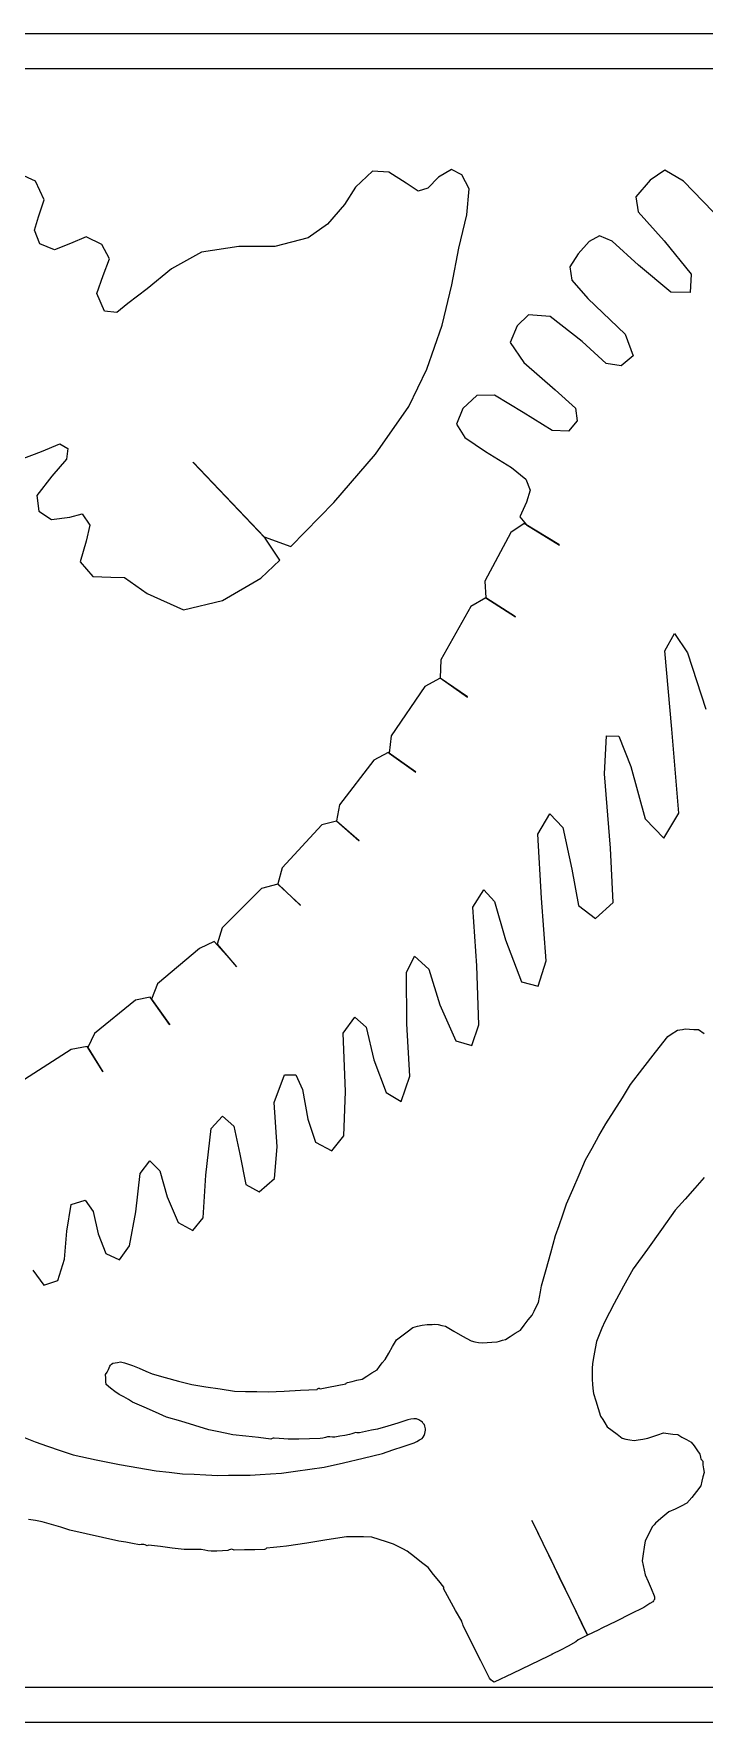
# Model space of a CAD drawing. Extents: x 0 to 192, y -79 to 48.
# Drawn here: x 133.99 to 153.03, y 0.02 to 48.02 of the extents above; entities that cross this region are included whole.
import ezdxf

# ---------------------------------------------------------------- set-up
doc = ezdxf.new("R2010")
doc.units = 0
doc.layers.add('1', color=7, linetype='CONTINUOUS')

msp = doc.modelspace()

# ---------------------------------------------------------------- linework, layer by layer
at = {"layer": '1', "color": 1, "linetype": 'CONTINUOUS'}
for p, q in [((191.9829, 48.0166), (95.9829, 48.0166)), ((190.9829, 47.0166), (96.9829, 47.0166)), ((134.041717, 43.823633), (133.607133, 44.023833)), ((134.281883, 43.2973), (134.041717, 43.823633)), ((143.614883, 44.115367), (143.12875, 43.652017)), ((144.078083, 44.08675), (143.614883, 44.115367)), ((144.564167, 43.77215), (144.078083, 44.08675)), ((144.907283, 43.543333), (144.564167, 43.77215)), ((145.484883, 43.94375), (145.1875, 43.62915)), ((145.850917, 44.155417), (145.484883, 43.94375)), ((146.1483, 44.0067), (145.850917, 44.155417)), ((146.359883, 43.61195), (146.1483, 44.0067)), ((151.494783, 43.855533), (151.088317, 43.3816)), ((151.915233, 44.139667), (151.494783, 43.855533)), ((152.444817, 43.82215), (151.915233, 44.139667)), ((153.5599, 42.668433), (152.444817, 43.82215)), ((134.127483, 42.816783), (134.281883, 43.2973)), ((143.12875, 43.652017), (142.819967, 43.165767)), ((145.1875, 43.62915), (144.907283, 43.543333)), ((146.291217, 42.868283), (146.359883, 43.61195)), ((151.088317, 43.3816), (151.159817, 42.953833)), ((134.013133, 42.433533), (134.127483, 42.816783)), ((142.819967, 43.165767), (142.333883, 42.605167)), ((146.06365, 41.92285), (146.291217, 42.868283)), ((151.159817, 42.953833), (151.894717, 42.12785)), ((134.1618, 42.044533), (134.013133, 42.433533)), ((135.482833, 42.244733), (135.031083, 42.050233)), ((135.923183, 42.021633), (135.482833, 42.244733)), ((142.333883, 42.605167), (141.784867, 42.216133)), ((150.055517, 42.272017), (149.7671, 42.113517)), ((150.415167, 42.11735), (150.055517, 42.272017)), ((134.579283, 41.872883), (134.1618, 42.044533)), ((135.031083, 42.050233), (134.579283, 41.872883)), ((136.1405, 41.615467), (135.923183, 42.021633)), ((138.753967, 41.804267), (137.901867, 41.33515)), ((139.811933, 41.96445), (138.753967, 41.804267)), ((140.841317, 41.97015), (139.811933, 41.96445)), ((141.784867, 42.216133), (140.841317, 41.97015)), ((145.866633, 40.882633), (146.06365, 41.92285)), ((149.452383, 41.761283), (149.216917, 41.388233)), ((149.7671, 42.113517), (149.452383, 41.761283)), ((151.16255, 41.433933), (150.415167, 42.11735)), ((151.894717, 42.12785), (152.66395, 41.179667)), ((135.9575, 41.1464), (136.1405, 41.615467)), ((137.901867, 41.33515), (137.209867, 40.768817)), ((149.216917, 41.388233), (149.273717, 41.012867)), ((152.084017, 40.6736), (151.16255, 41.433933)), ((135.780217, 40.637283), (135.9575, 41.1464)), ((145.589233, 39.730333), (145.866633, 40.882633)), ((149.273717, 41.012867), (149.730733, 40.492317)), ((152.66395, 41.179667), (152.6339, 40.66495)), ((136.00325, 40.128133), (135.780217, 40.637283)), ((136.6666, 40.3455), (136.3464, 40.088117)), ((137.209867, 40.768817), (136.6666, 40.3455)), ((149.730733, 40.492317), (150.7832, 39.473417)), ((152.6339, 40.66495), (152.084017, 40.6736)), ((136.3464, 40.088117), (136.00325, 40.128133)), ((148.046217, 40.027033), (147.721683, 39.70975)), ((148.657433, 39.98095), (148.046217, 40.027033)), ((149.569617, 39.26695), (148.657433, 39.98095)), ((145.151733, 38.480333), (145.589233, 39.730333)), ((147.721683, 39.70975), (147.5216, 39.237533)), ((150.7832, 39.473417), (151.0123, 38.860467)), ((147.5216, 39.237533), (147.907467, 38.668783)), ((150.2451, 38.638667), (149.569617, 39.26695)), ((144.644425, 37.419533), (145.151733, 38.480333)), ((147.907467, 38.668783), (148.799833, 37.8983)), ((150.677967, 38.578033), (150.2451, 38.638667)), ((151.0123, 38.860467), (150.677967, 38.578033)), ((146.573433, 37.733867), (146.177533, 37.362583)), ((147.072417, 37.73905), (146.573433, 37.733867)), ((147.891883, 37.247333), (147.072417, 37.73905)), ((148.799833, 37.8983), (149.37695, 37.37205)), ((143.6973, 36.0631), (144.644425, 37.419533)), ((146.177533, 37.362583), (145.995983, 36.9182)), ((148.710667, 36.738317), (147.891883, 37.247333)), ((149.422833, 37.0086), (149.179917, 36.7219)), ((149.37695, 37.37205), (149.422833, 37.0086)), ((145.995983, 36.9182), (146.230417, 36.540183)), ((146.230417, 36.540183), (146.819533, 36.14535)), ((149.179917, 36.7219), (148.710667, 36.738317)), ((133.584233, 35.906367), (134.207583, 36.140917)), ((134.207583, 36.140917), (134.733717, 36.3583)), ((134.733717, 36.3583), (134.962483, 36.22675)), ((134.962483, 36.22675), (134.916733, 35.92355)), ((142.511175, 34.687858), (143.6973, 36.0631)), ((146.819533, 36.14535), (147.560267, 35.685983)), ((134.916733, 35.92355), (134.504967, 35.437267)), ((138.525167, 35.814833), (138.51945, 35.83775)), ((138.51945, 35.83775), (140.53245, 33.715417)), ((140.561033, 33.6811), (138.525167, 35.814833)), ((147.560267, 35.685983), (147.96875, 35.35125)), ((134.504967, 35.437267), (134.081767, 34.888083)), ((147.96875, 35.35125), (148.091667, 35.041417)), ((148.091667, 35.041417), (147.989333, 34.696417)), ((134.081767, 34.888083), (134.138933, 34.447617)), ((141.29305, 33.440817), (142.511175, 34.687858)), ((147.989333, 34.696417), (147.792267, 34.287067)), ((134.138933, 34.447617), (134.493533, 34.2074)), ((134.493533, 34.2074), (135.013933, 34.2703)), ((135.013933, 34.2703), (135.368483, 34.373283)), ((135.368483, 34.373283), (135.580067, 34.047217)), ((147.91515, 34.091633), (147.54185, 33.83855)), ((147.792267, 34.287067), (147.98195, 34.054433)), ((148.901517, 33.4933), (147.91515, 34.091633)), ((135.580067, 34.047217), (135.4771, 33.589567)), ((140.53245, 33.715417), (141.29305, 33.440817)), ((140.984233, 33.05185), (140.561033, 33.6811)), ((147.54185, 33.83855), (146.805883, 32.458417)), ((147.98195, 34.054433), (148.91815, 33.482567)), ((135.4771, 33.589567), (135.30555, 33.006083)), ((148.91815, 33.482567), (148.901517, 33.4933)), ((135.30555, 33.006083), (135.66585, 32.58845)), ((140.435283, 32.542717), (140.984233, 33.05185)), ((135.66585, 32.58845), (136.180533, 32.571317)), ((136.180533, 32.571317), (136.563683, 32.5599)), ((136.563683, 32.5599), (137.209883, 32.102233)), ((139.3487, 31.902), (140.435283, 32.542717)), ((146.805883, 32.458417), (146.829217, 31.98135)), ((137.209883, 32.102233), (138.244967, 31.638833)), ((138.244967, 31.638833), (139.3487, 31.902)), ((146.406233, 31.737917), (145.553383, 30.217917)), ((146.834483, 31.982683), (146.406233, 31.737917)), ((146.829217, 31.98135), (147.674883, 31.43675)), ((147.6762, 31.437083), (146.834483, 31.982683)), ((147.674883, 31.43675), (147.6762, 31.437083)), ((151.91185, 30.473933), (152.187525, 30.97135)), ((152.187525, 30.97135), (152.5569, 30.4147)), ((152.116167, 28.244917), (151.91185, 30.473933)), ((152.5569, 30.4147), (153.077675, 28.818817)), ((145.553383, 30.217917), (145.534767, 29.702667)), ((145.0991, 29.460283), (144.138317, 28.05395)), ((145.5347, 29.700217), (145.0991, 29.460283)), ((146.311883, 29.16215), (145.5347, 29.700217)), ((145.534767, 29.702667), (146.311833, 29.161333)), ((146.311833, 29.161333), (146.311883, 29.16215)), ((144.138317, 28.05395), (144.086733, 27.568933)), ((150.204617, 26.981783), (150.255483, 28.057533)), ((150.255483, 28.057533), (150.60505, 28.052433)), ((150.60505, 28.052433), (150.948267, 27.18745)), ((152.30735, 25.861717), (152.116167, 28.244917)), ((143.646133, 27.365733), (142.675517, 26.09295)), ((144.0604, 27.585883), (143.646133, 27.365733)), ((144.83435, 27.034333), (144.0604, 27.585883)), ((144.086733, 27.568933), (144.840867, 27.028667)), ((144.840867, 27.028667), (144.83435, 27.034333)), ((150.368667, 24.869383), (150.204617, 26.981783)), ((150.948267, 27.18745), (151.353867, 25.700267)), ((142.675517, 26.09295), (142.590983, 25.638167)), ((142.174233, 25.526883), (141.04865, 24.307083)), ((142.584583, 25.636817), (142.174233, 25.526883)), ((143.226633, 25.077017), (142.584583, 25.636817)), ((142.590983, 25.638167), (143.229717, 25.080433)), ((148.3117, 25.2589), (148.6487, 25.83945)), ((148.6487, 25.83945), (149.014633, 25.455167)), ((149.014633, 25.455167), (149.273817, 24.2673)), ((151.353867, 25.700267), (151.889483, 25.147333)), ((151.889483, 25.147333), (152.30735, 25.861717)), ((143.229717, 25.080433), (143.226633, 25.077017)), ((148.409683, 23.4478), (148.3117, 25.2589)), ((150.444717, 23.323117), (150.368667, 24.869383)), ((141.04865, 24.307083), (140.924117, 23.847333)), ((149.273817, 24.2673), (149.4657, 23.231667)), ((140.461467, 23.719567), (139.345833, 22.597133)), ((140.926517, 23.845083), (140.461467, 23.719567)), ((140.924117, 23.847333), (141.560583, 23.243867)), ((141.562617, 23.243233), (140.926517, 23.845083)), ((146.465517, 23.18995), (146.77525, 23.67995)), ((146.77525, 23.67995), (147.0747, 23.344617)), ((141.560583, 23.243867), (141.562617, 23.243233)), ((146.5702, 21.521867), (146.465517, 23.18995)), ((147.0747, 23.344617), (147.3902, 22.257367)), ((148.54325, 21.663817), (148.409683, 23.4478)), ((149.4657, 23.231667), (149.9472, 22.864867)), ((149.9472, 22.864867), (150.444717, 23.323117)), ((139.345833, 22.597133), (139.203567, 22.133717)), ((139.113192, 22.214967), (138.6989, 22.0084)), ((139.726367, 21.531267), (139.113192, 22.214967)), ((139.203567, 22.133717), (139.746367, 21.488683)), ((147.3902, 22.257367), (147.84415, 21.066067)), ((138.6989, 22.0084), (137.504975, 21.0096)), ((144.577367, 21.3293), (144.805767, 21.794533)), ((144.805767, 21.794533), (145.212533, 21.42555)), ((148.3141, 20.940667), (148.54325, 21.663817)), ((139.746367, 21.488683), (139.726367, 21.531267)), ((144.588917, 19.872033), (144.577367, 21.3293)), ((145.212533, 21.42555), (145.5259, 20.4128)), ((146.6343, 19.844283), (146.5702, 21.521867)), ((137.504975, 21.0096), (137.335417, 20.57605)), ((147.84415, 21.066067), (148.3141, 20.940667)), ((136.8775, 20.5425), (135.712817, 19.597533)), ((137.295067, 20.632083), (136.8775, 20.5425)), ((137.842417, 19.854583), (137.295067, 20.632083)), ((137.335417, 20.57605), (137.851083, 19.84065)), ((145.5259, 20.4128), (145.976367, 19.387967)), ((137.851083, 19.84065), (137.842417, 19.854583)), ((142.78175, 19.601917), (143.107317, 20.0626)), ((143.107317, 20.0626), (143.431783, 19.772017)), ((143.431783, 19.772017), (143.651667, 18.844033)), ((144.6734, 18.382783), (144.588917, 19.872033)), ((146.43435, 19.251633), (146.6343, 19.844283)), ((152.0939, 19.5726), (152.2736, 19.6899)), ((152.2736, 19.6899), (152.3374, 19.7012)), ((152.3374, 19.7012), (152.4124, 19.7142)), ((152.4124, 19.7142), (152.4956, 19.7286)), ((152.4956, 19.7286), (152.6118, 19.7205)), ((152.6118, 19.7205), (152.7356, 19.7136)), ((152.7356, 19.7136), (152.8707, 19.7084)), ((152.8707, 19.7084), (153.0338, 19.5939)), ((135.5062, 19.223083), (135.05615, 19.138217)), ((135.95, 18.516667), (135.5062, 19.223083)), ((135.712817, 19.597533), (135.527483, 19.193333)), ((142.8412, 17.94755), (142.78175, 19.601917)), ((145.976367, 19.387967), (146.43435, 19.251633)), ((151.6447, 19.0609), (152.0041, 19.5141)), ((152.0041, 19.5141), (152.0939, 19.5726)), ((135.05615, 19.138217), (133.73055, 18.291833)), ((135.527483, 19.193333), (135.953817, 18.507867)), ((143.651667, 18.844033), (143.997617, 17.915917)), ((151.2916, 18.6031), (151.6447, 19.0609)), ((135.953817, 18.507867), (135.95, 18.516667)), ((140.819883, 17.635833), (141.114817, 18.419117)), ((141.114817, 18.419117), (141.435917, 18.4211)), ((141.435917, 18.4211), (141.6224, 17.999317)), ((144.4216, 17.666467), (144.6734, 18.382783)), ((150.9437, 18.142), (151.2916, 18.6031)), ((141.6224, 17.999317), (141.777767, 17.160417)), ((142.79855, 16.68215), (142.8412, 17.94755)), ((143.997617, 17.915917), (144.4216, 17.666467)), ((150.4724, 17.4015), (150.708, 17.7716)), ((150.708, 17.7716), (150.9437, 18.142)), ((140.903683, 16.375917), (140.819883, 17.635833)), ((150.237, 17.0318), (150.4724, 17.4015)), ((138.8761, 15.5656), (139.0306, 16.894467)), ((139.0306, 16.894467), (139.3511, 17.246417)), ((139.3511, 17.246417), (139.6759, 16.961533)), ((139.6759, 16.961533), (139.844767, 16.167883)), ((141.777767, 17.160417), (141.9932, 16.502283)), ((150.0404, 16.683), (150.237, 17.0318)), ((140.826733, 15.473533), (140.903683, 16.375917)), ((141.9932, 16.502283), (142.457383, 16.256717)), ((142.457383, 16.256717), (142.79855, 16.68215)), ((149.6595, 16.0013), (149.848, 16.3388)), ((149.848, 16.3388), (150.0404, 16.683)), ((137.01515, 15.613417), (137.290467, 15.97885)), ((137.290467, 15.97885), (137.569467, 15.69615)), ((139.844767, 16.167883), (140.01615, 15.3053)), ((149.4811, 15.5742), (149.6595, 16.0013)), ((136.8891, 14.52405), (137.01515, 15.613417)), ((137.569467, 15.69615), (137.780933, 14.952117)), ((138.801817, 14.359133), (138.8761, 15.5656)), ((140.395917, 15.092433), (140.826733, 15.473533)), ((149.303, 15.1569), (149.4811, 15.5742)), ((153.0346, 15.5053), (152.7697, 15.1978)), ((137.780933, 14.952117), (138.090317, 14.22065)), ((140.01615, 15.3053), (140.395917, 15.092433)), ((149.1212, 14.7491), (149.303, 15.1569)), ((152.4952, 14.8863), (152.211, 14.5754)), ((152.7697, 15.1978), (152.4952, 14.8863)), ((134.92555, 13.974467), (135.052967, 14.7312)), ((135.052967, 14.7312), (135.454617, 14.861283)), ((135.454617, 14.861283), (135.674267, 14.5356)), ((135.674267, 14.5356), (135.821883, 13.8978)), ((136.7116, 13.557517), (136.8891, 14.52405)), ((148.913, 14.1406), (149.0179, 14.4394)), ((149.0179, 14.4394), (149.1212, 14.7491)), ((152.211, 14.5754), (151.822, 14.0212)), ((134.86505, 13.1801), (134.92555, 13.974467)), ((138.090317, 14.22065), (138.5095, 13.994433)), ((138.5095, 13.994433), (138.801817, 14.359133)), ((148.8062, 13.8506), (148.913, 14.1406)), ((151.822, 14.0212), (151.4241, 13.4652)), ((135.821883, 13.8978), (136.04215, 13.342517)), ((136.429017, 13.157967), (136.7116, 13.557517)), ((148.677, 13.3649), (148.8062, 13.8506)), ((151.4241, 13.4652), (151.0157, 12.9077)), ((134.669967, 12.570033), (134.86505, 13.1801)), ((136.04215, 13.342517), (136.429017, 13.157967)), ((148.5456, 12.8902), (148.677, 13.3649)), ((133.961667, 12.8673), (134.279683, 12.439383)), ((134.279683, 12.439383), (134.669967, 12.570033)), ((148.4133, 12.4235), (148.5456, 12.8902)), ((151.0157, 12.9077), (150.7444, 12.4171)), ((148.3239, 11.9503), (148.3553, 12.0992)), ((148.3553, 12.0992), (148.3852, 12.2557)), ((148.3852, 12.2557), (148.4133, 12.4235)), ((150.7444, 12.4171), (150.4745, 11.9179)), ((148.0297, 11.4515), (148.1439, 11.5904)), ((148.1439, 11.5904), (148.2, 11.7046)), ((148.2, 11.7046), (148.2605, 11.8251)), ((148.2605, 11.8251), (148.3239, 11.9503)), ((150.4745, 11.9179), (150.2063, 11.4076)), ((144.4447, 11), (144.5999, 11.1172)), ((144.5999, 11.1172), (144.7595, 11.2408)), ((144.7595, 11.2408), (144.8871, 11.2735)), ((144.8871, 11.2735), (145.0211, 11.3008)), ((145.0211, 11.3008), (145.1597, 11.3254)), ((145.1597, 11.3254), (145.2314, 11.3237)), ((145.2314, 11.3237), (145.3069, 11.3266)), ((145.3069, 11.3266), (145.3865, 11.3362)), ((145.3865, 11.3362), (145.4792, 11.3201)), ((145.4792, 11.3201), (145.579, 11.2985)), ((145.579, 11.2985), (145.6834, 11.2739)), ((145.6834, 11.2739), (145.923, 11.1297)), ((145.923, 11.1297), (146.1658, 10.9909)), ((147.525, 10.986), (147.6671, 11.0734)), ((147.6671, 11.0734), (147.8188, 11.1619)), ((147.8188, 11.1619), (147.9217, 11.3085)), ((147.9217, 11.3085), (148.0297, 11.4515)), ((150.1243, 11.2222), (150.0476, 11.0326)), ((150.2063, 11.4076), (150.1243, 11.2222)), ((144.0768, 10.5112), (144.1829, 10.6969)), ((144.1829, 10.6969), (144.2926, 10.8875)), ((144.2926, 10.8875), (144.4447, 11)), ((146.1658, 10.9909), (146.4135, 10.8585)), ((146.4135, 10.8585), (146.5182, 10.834)), ((146.5182, 10.834), (146.6258, 10.814)), ((146.6258, 10.814), (146.7386, 10.8007)), ((146.7386, 10.8007), (146.8657, 10.8089)), ((146.8657, 10.8089), (147.0013, 10.8186)), ((147.0013, 10.8186), (147.1476, 10.8295)), ((147.1476, 10.8295), (147.2195, 10.8525)), ((147.2195, 10.8525), (147.3014, 10.8755)), ((147.3014, 10.8755), (147.3928, 10.9014)), ((147.3928, 10.9014), (147.525, 10.986)), ((149.9358, 10.6415), (149.8948, 10.434)), ((149.9771, 10.8389), (149.9358, 10.6415)), ((150.0476, 11.0326), (149.9771, 10.8389)), ((136.1094, 10.0459), (136.1468, 10.1344)), ((136.1468, 10.1344), (136.1697, 10.1666)), ((136.1697, 10.1666), (136.1977, 10.1959)), ((136.1977, 10.1959), (136.2319, 10.2202)), ((136.2319, 10.2202), (136.3705, 10.2448)), ((136.3705, 10.2448), (136.4538, 10.2595)), ((136.4538, 10.2595), (136.5633, 10.2308)), ((136.5633, 10.2308), (136.6791, 10.1988)), ((136.6791, 10.1988), (136.7998, 10.1623)), ((136.7998, 10.1623), (136.9857, 10.0804)), ((136.9857, 10.0804), (137.1714, 9.9986)), ((143.7416, 10.0337), (143.8101, 10.1315)), ((143.8101, 10.1315), (143.8873, 10.2304)), ((143.8873, 10.2304), (143.9756, 10.3318)), ((143.9756, 10.3318), (144.0768, 10.5112)), ((149.8571, 10.2173), (149.8533, 10.0737)), ((149.8948, 10.434), (149.8571, 10.2173)), ((136.0308, 9.8994), (136.0718, 9.9675)), ((136.0341, 9.7995), (136.0308, 9.8994)), ((136.0406, 9.705), (136.0341, 9.7995)), ((136.0518, 9.617), (136.0406, 9.705)), ((136.1739, 9.5139), (136.0518, 9.617)), ((136.0718, 9.9675), (136.1094, 10.0459)), ((137.1714, 9.9986), (137.3574, 9.9171)), ((137.3574, 9.9171), (137.7229, 9.8134)), ((137.7229, 9.8134), (138.0978, 9.7135)), ((138.0978, 9.7135), (138.4829, 9.6133)), ((138.4829, 9.6133), (138.8789, 9.5544)), ((142.6038, 9.5913), (142.8536, 9.6351)), ((142.8536, 9.6351), (142.8648, 9.6513)), ((142.8648, 9.6513), (142.8815, 9.6641)), ((142.8815, 9.6641), (142.9042, 9.6726)), ((142.9042, 9.6726), (143.0317, 9.7046)), ((143.0317, 9.7046), (143.1688, 9.7372)), ((143.1688, 9.7372), (143.3155, 9.773)), ((143.3155, 9.773), (143.4482, 9.8575)), ((143.4482, 9.8575), (143.5898, 9.9455)), ((143.5898, 9.9455), (143.7416, 10.0337)), ((149.8533, 10.0737), (149.8514, 9.9218)), ((149.8514, 9.9218), (149.8514, 9.7589)), ((149.8514, 9.7589), (149.8594, 9.6315)), ((149.8594, 9.6315), (149.8725, 9.5008)), ((136.2961, 9.421), (136.1739, 9.5139)), ((136.415, 9.3375), (136.2961, 9.421)), ((136.5521, 9.2655), (136.415, 9.3375)), ((136.6791, 9.1933), (136.5521, 9.2655)), ((136.7964, 9.118), (136.6791, 9.1933)), ((138.8789, 9.5544), (139.2805, 9.4912)), ((139.2805, 9.4912), (139.6882, 9.4241)), ((139.6882, 9.4241), (140.0028, 9.4217)), ((140.0028, 9.4217), (140.3228, 9.4167)), ((140.3228, 9.4167), (140.6489, 9.4065)), ((140.6489, 9.4065), (141.1027, 9.4285)), ((141.1027, 9.4285), (141.5644, 9.4525)), ((141.5644, 9.4525), (142.0372, 9.4778)), ((142.0372, 9.4778), (142.049, 9.4944)), ((142.049, 9.4944), (142.0653, 9.5068)), ((142.0653, 9.5068), (142.0881, 9.5156)), ((142.0881, 9.5156), (142.0932, 9.5121)), ((142.0932, 9.5121), (142.1047, 9.5038)), ((142.1047, 9.5038), (142.1206, 9.4927)), ((142.1206, 9.4927), (142.3588, 9.5445)), ((142.3588, 9.5445), (142.6038, 9.5913)), ((149.8725, 9.5008), (149.8918, 9.3655)), ((149.8918, 9.3655), (149.958, 9.1488)), ((149.958, 9.1488), (150.0248, 8.9315)), ((137.1272, 8.976), (136.7964, 9.118)), ((137.4472, 8.8318), (137.1272, 8.976)), ((137.7588, 8.6862), (137.4472, 8.8318)), ((138.1647, 8.5714), (137.7588, 8.6862)), ((144.8571, 8.6417), (144.7821, 8.6389)), ((144.926, 8.6108), (144.8571, 8.6417)), ((150.0248, 8.9315), (150.0914, 8.7146)), ((150.0914, 8.7146), (150.1498, 8.6246)), ((138.5673, 8.4519), (138.1647, 8.5714)), ((138.9656, 8.3257), (138.5673, 8.4519)), ((139.202, 8.281), (138.9656, 8.3257)), ((139.43, 8.2352), (139.202, 8.281)), ((139.6474, 8.1873), (139.43, 8.2352)), ((140.011, 8.1511), (139.6474, 8.1873)), ((142.824, 8.1713), (142.6853, 8.147)), ((142.9623, 8.196), (142.824, 8.1713)), ((143.0259, 8.2172), (142.9623, 8.196)), ((143.0799, 8.2351), (143.0259, 8.2172)), ((143.1243, 8.2528), (143.0799, 8.2351)), ((143.1679, 8.2462), (143.1243, 8.2528)), ((143.2075, 8.2431), (143.1679, 8.2462)), ((143.2398, 8.2446), (143.2075, 8.2431)), ((143.4145, 8.2848), (143.2398, 8.2446)), ((143.5843, 8.3189), (143.4145, 8.2848)), ((143.7508, 8.3481), (143.5843, 8.3189)), ((144.0461, 8.4325), (143.7508, 8.3481)), ((144.3352, 8.5219), (144.0461, 8.4325)), ((144.6192, 8.6143), (144.3352, 8.5219)), ((144.7024, 8.6291), (144.6192, 8.6143)), ((144.7821, 8.6389), (144.7024, 8.6291)), ((144.9831, 8.5781), (144.926, 8.6108)), ((145.032, 8.5437), (144.9831, 8.5781)), ((145.0512, 8.5126), (145.032, 8.5437)), ((145.069, 8.4929), (145.0512, 8.5126)), ((145.0523, 8.1229), (145.0784, 8.1703)), ((145.0854, 8.4815), (145.069, 8.4929)), ((145.0784, 8.1703), (145.1015, 8.2271)), ((145.0987, 8.4309), (145.0854, 8.4815)), ((145.1114, 8.3907), (145.0987, 8.4309)), ((145.1015, 8.2271), (145.108, 8.2711)), ((145.108, 8.2711), (145.1146, 8.315)), ((145.1213, 8.3592), (145.1114, 8.3907)), ((145.1146, 8.315), (145.1213, 8.3592)), ((150.1498, 8.6246), (150.2102, 8.5265)), ((150.2102, 8.5265), (150.2721, 8.4172)), ((150.2721, 8.4172), (150.419, 8.3141)), ((150.419, 8.3141), (150.562, 8.2064)), ((150.562, 8.2064), (150.7005, 8.0919)), ((151.5688, 8.1395), (151.7173, 8.1886)), ((151.7173, 8.1886), (151.8756, 8.2403)), ((151.8756, 8.2403), (152.0078, 8.2206)), ((152.0078, 8.2206), (152.1433, 8.2056)), ((152.1433, 8.2056), (152.2835, 8.1975)), ((152.2835, 8.1975), (152.4011, 8.1221)), ((133.6563, 8.1352), (134.0344, 7.9913)), ((134.0344, 7.9913), (134.3849, 7.8669)), ((134.3849, 7.8669), (134.7438, 7.7439)), ((134.7438, 7.7439), (135.1137, 7.6228)), ((140.3712, 8.1097), (140.011, 8.1511)), ((140.7273, 8.0622), (140.3712, 8.1097)), ((140.7629, 8.0781), (140.7273, 8.0622)), ((140.794, 8.088), (140.7629, 8.0781)), ((140.8218, 8.0928), (140.794, 8.088)), ((140.9618, 8.0844), (140.8218, 8.0928)), ((141.0926, 8.073), (140.9618, 8.0844)), ((141.2132, 8.0613), (141.0926, 8.073)), ((141.5235, 8.0629), (141.2132, 8.0613)), ((141.8267, 8.0686), (141.5235, 8.0629)), ((142.1255, 8.0779), (141.8267, 8.0686)), ((142.2036, 8.096), (142.1255, 8.0779)), ((142.2722, 8.1138), (142.2036, 8.096)), ((142.3312, 8.1281), (142.2722, 8.1138)), ((142.4026, 8.1267), (142.3312, 8.1281)), ((142.4746, 8.1246), (142.4026, 8.1267)), ((142.5463, 8.1231), (142.4746, 8.1246)), ((142.6853, 8.147), (142.5463, 8.1231)), ((143.8997, 7.6595), (144.1874, 7.7569)), ((144.1874, 7.7569), (144.4846, 7.8573)), ((144.4846, 7.8573), (144.7914, 7.9581)), ((144.7914, 7.9581), (144.8695, 8.0006)), ((144.8695, 8.0006), (144.9478, 8.0429)), ((144.9478, 8.0429), (145.026, 8.0852)), ((145.026, 8.0852), (145.0523, 8.1229)), ((150.7005, 8.0919), (150.8051, 8.0676)), ((150.8051, 8.0676), (150.9178, 8.044)), ((150.9178, 8.044), (151.0417, 8.0227)), ((151.0417, 8.0227), (151.161, 8.0438)), ((151.161, 8.0438), (151.2911, 8.0669)), ((151.2911, 8.0669), (151.43, 8.0907)), ((151.43, 8.0907), (151.5688, 8.1395)), ((152.4011, 8.1221), (152.5278, 8.0499)), ((152.5278, 8.0499), (152.6647, 7.9782)), ((152.6647, 7.9782), (152.7447, 7.8736)), ((152.7447, 7.8736), (152.8276, 7.7593)), ((152.8276, 7.7593), (152.9106, 7.635)), ((135.1137, 7.6228), (135.7678, 7.48)), ((135.7678, 7.48), (136.4305, 7.3388)), ((136.4305, 7.3388), (137.4676, 7.1625)), ((141.429, 7.1554), (141.8338, 7.2117)), ((141.8338, 7.2117), (142.2382, 7.2686)), ((142.2382, 7.2686), (142.7885, 7.3932)), ((142.7885, 7.3932), (143.3418, 7.523)), ((143.3418, 7.523), (143.8997, 7.6595)), ((152.9106, 7.635), (152.9171, 7.5992)), ((152.9171, 7.5992), (152.9253, 7.5522)), ((152.9253, 7.5522), (152.9348, 7.4965)), ((152.9348, 7.4965), (152.9514, 7.4849)), ((152.9514, 7.4849), (152.9692, 7.465)), ((152.9692, 7.465), (152.9889, 7.4343)), ((152.9889, 7.4343), (152.9969, 7.3314)), ((152.9969, 7.3314), (153.0113, 7.224)), ((153.0113, 7.224), (153.0309, 7.1129)), ((137.4676, 7.1625), (137.8365, 7.1227)), ((137.8365, 7.1227), (138.2117, 7.0786)), ((138.2117, 7.0786), (138.5426, 7.0647)), ((138.5426, 7.0647), (138.8788, 7.048)), ((138.8788, 7.048), (139.2215, 7.0262)), ((139.2215, 7.0262), (139.5198, 7.0359)), ((139.5198, 7.0359), (139.8237, 7.0416)), ((139.8237, 7.0416), (140.1336, 7.0431)), ((140.1336, 7.0431), (140.4205, 7.0602)), ((140.4205, 7.0602), (140.7179, 7.0778)), ((140.7179, 7.0778), (141.0243, 7.0987)), ((141.0243, 7.0987), (141.429, 7.1554)), ((152.9389, 6.7393), (152.8164, 6.575)), ((152.9637, 6.8683), (152.9389, 6.7393)), ((152.9945, 6.9923), (152.9637, 6.8683)), ((153.0309, 7.1129), (152.9945, 6.9923)), ((152.5401, 6.2407), (152.3781, 6.1596)), ((152.6824, 6.4086), (152.5401, 6.2407)), ((152.8164, 6.575), (152.6824, 6.4086)), ((134.0413, 5.7482), (133.8403, 5.7845)), ((151.8006, 5.8109), (151.6532, 5.6711)), ((151.9132, 5.9024), (151.8006, 5.8109)), ((152.0256, 5.9936), (151.9132, 5.9024)), ((152.2068, 6.0779), (152.0256, 5.9936)), ((152.3781, 6.1596), (152.2068, 6.0779)), ((134.2337, 5.7104), (134.0413, 5.7482)), ((134.4993, 5.6381), (134.2337, 5.7104)), ((134.7602, 5.5595), (134.4993, 5.6381)), ((135.0179, 5.4757), (134.7602, 5.5595)), ((135.4793, 5.3708), (135.0179, 5.4757)), ((135.941, 5.2655), (135.4793, 5.3708)), ((142.8706, 5.2916), (142.3107, 5.1981)), ((143.1134, 5.2913), (142.8706, 5.2916)), ((143.353, 5.2861), (143.1134, 5.2913)), ((143.5882, 5.2744), (143.353, 5.2861)), ((148.2769, 5.4751), (148.1402, 5.755)), ((148.1402, 5.755), (148.1402, 5.755)), ((148.1402, 5.755), (148.1402, 5.755)), ((148.1402, 5.755), (148.1402, 5.755)), ((148.1402, 5.755), (148.1402, 5.755)), ((148.1402, 5.755), (148.1402, 5.755)), ((148.1402, 5.755), (148.1402, 5.755)), ((148.1402, 5.755), (148.1402, 5.755)), ((148.1402, 5.755), (148.1402, 5.755)), ((148.1402, 5.755), (149.7199, 2.4935)), ((148.3915, 5.2344), (148.2769, 5.4751)), ((151.4295, 5.3173), (151.3543, 5.1752)), ((151.5009, 5.4541), (151.4295, 5.3173)), ((151.5683, 5.5844), (151.5009, 5.4541)), ((151.6142, 5.6252), (151.5683, 5.5844)), ((151.6532, 5.6711), (151.6142, 5.6252)), ((136.4029, 5.1606), (135.941, 5.2655)), ((136.6029, 5.1339), (136.4029, 5.1606)), ((136.7991, 5.1013), (136.6029, 5.1339)), ((136.9916, 5.0638), (136.7991, 5.1013)), ((137.0436, 5.0684), (136.9916, 5.0638)), ((137.0859, 5.0704), (137.0436, 5.0684)), ((137.1191, 5.0716), (137.0859, 5.0704)), ((137.1594, 5.06), (137.1191, 5.0716)), ((137.1904, 5.0453), (137.1594, 5.06)), ((137.2116, 5.0302), (137.1904, 5.0453)), ((137.2349, 5.039), (137.2116, 5.0302)), ((137.2476, 5.047), (137.2349, 5.039)), ((137.2509, 5.0517), (137.2476, 5.047)), ((137.5867, 5.0108), (137.2509, 5.0517)), ((137.9229, 4.9692), (137.5867, 5.0108)), ((138.2592, 4.9279), (137.9229, 4.9692)), ((138.5931, 4.9291), (138.2592, 4.9279)), ((138.7452, 4.9271), (138.5931, 4.9291)), ((138.8449, 4.9061), (138.7452, 4.9271)), ((138.9379, 4.8895), (138.8449, 4.9061)), ((139.0255, 4.8762), (138.9379, 4.8895)), ((139.1922, 4.8813), (139.0255, 4.8762)), ((139.3523, 4.8905), (139.1922, 4.8813)), ((139.5073, 4.9032), (139.3523, 4.8905)), ((139.5426, 4.9197), (139.5073, 4.9032)), ((139.5741, 4.9295), (139.5426, 4.9197)), ((139.6018, 4.9341), (139.5741, 4.9295)), ((139.6375, 4.9262), (139.6018, 4.9341)), ((139.6623, 4.916), (139.6375, 4.9262)), ((139.6784, 4.9046), (139.6623, 4.916)), ((139.9772, 4.914), (139.6784, 4.9046)), ((140.2674, 4.922), (139.9772, 4.914)), ((140.5467, 4.9279), (140.2674, 4.922)), ((140.5693, 4.9362), (140.5467, 4.9279)), ((140.5858, 4.9492), (140.5693, 4.9362)), ((140.5969, 4.9654), (140.5858, 4.9492)), ((140.7992, 4.9866), (140.5969, 4.9654)), ((140.9905, 5.0059), (140.7992, 4.9866)), ((141.1734, 5.0236), (140.9905, 5.0059)), ((141.7443, 5.1092), (141.1734, 5.0236)), ((142.3107, 5.1981), (141.7443, 5.1092)), ((143.8049, 5.2126), (143.5882, 5.2744)), ((144.0102, 5.1482), (143.8049, 5.2126)), ((144.208, 5.0828), (144.0102, 5.1482)), ((144.3448, 5.011), (144.208, 5.0828)), ((144.4754, 4.9436), (144.3448, 5.011)), ((144.6008, 4.8796), (144.4754, 4.9436)), ((144.8011, 4.7148), (144.6008, 4.8796)), ((148.6247, 4.759), (148.3915, 5.2344)), ((151.2949, 4.8034), (151.2685, 4.603)), ((151.3242, 4.9946), (151.2949, 4.8034)), ((151.3543, 5.1752), (151.3242, 4.9946)), ((145.0002, 4.5578), (144.8011, 4.7148)), ((145.1972, 4.4125), (145.0002, 4.5578)), ((145.3458, 4.2182), (145.1972, 4.4125)), ((148.993, 3.9921), (148.6247, 4.759)), ((151.2685, 4.603), (151.3007, 4.4758)), ((151.3007, 4.4758), (151.3284, 4.3415)), ((151.3284, 4.3415), (151.3528, 4.203)), ((145.4921, 4.0349), (145.3458, 4.2182)), ((145.637, 3.8601), (145.4921, 4.0349)), ((145.6369, 3.836), (145.637, 3.8601)), ((149.3029, 3.3627), (148.993, 3.9921)), ((151.3528, 4.203), (151.4389, 4.0135)), ((151.4389, 4.0135), (151.5251, 3.8143)), ((145.6304, 3.8164), (145.6338, 3.8212)), ((145.7994, 3.5028), (145.6304, 3.8164)), ((145.6338, 3.8212), (145.6369, 3.836)), ((145.9723, 3.1941), (145.7994, 3.5028)), ((149.6373, 2.6635), (149.3029, 3.3627)), ((151.4902, 3.3937), (151.4038, 3.3396)), ((151.5719, 3.4409), (151.4902, 3.3937)), ((151.5251, 3.8143), (151.6146, 3.6053)), ((151.5915, 3.4688), (151.5719, 3.4409)), ((151.6064, 3.4898), (151.5915, 3.4688)), ((151.6176, 3.5058), (151.6064, 3.4898)), ((151.6146, 3.6053), (151.6196, 3.5776)), ((151.6209, 3.5452), (151.6176, 3.5058)), ((151.6196, 3.5776), (151.6209, 3.5452)), ((146.1493, 2.8921), (145.9723, 3.1941)), ((146.1626, 2.8413), (146.1493, 2.8921)), ((150.5448, 2.8891), (150.1293, 2.693)), ((150.933, 3.086), (150.5448, 2.8891)), ((151.314, 3.2813), (150.933, 3.086)), ((151.4038, 3.3396), (151.314, 3.2813)), ((146.1755, 2.801), (146.1626, 2.8413)), ((146.1854, 2.7699), (146.1755, 2.801)), ((146.4359, 2.2604), (146.1854, 2.7699)), ((149.7199, 2.4935), (149.456, 2.3628)), ((149.7199, 2.4935), (149.6373, 2.6635)), ((150.0171, 2.6379), (149.7199, 2.4935)), ((149.7199, 2.4935), (149.7199, 2.4935)), ((149.7199, 2.4935), (149.7199, 2.4935)), ((149.7199, 2.4935), (149.7199, 2.4935)), ((150.1293, 2.693), (150.0171, 2.6379)), ((150.0171, 2.6379), (150.0171, 2.6379)), ((150.1293, 2.693), (150.1293, 2.693)), ((150.1293, 2.693), (150.1293, 2.693)), ((146.6862, 1.7611), (146.4359, 2.2604)), ((148.6695, 1.9271), (148.6464, 1.918)), ((148.6923, 1.9368), (148.6695, 1.9271)), ((148.7091, 1.9489), (148.6923, 1.9368)), ((148.7227, 1.9517), (148.7091, 1.9489)), ((148.7293, 1.9568), (148.7227, 1.9517)), ((148.9528, 2.0674), (148.7293, 1.9568)), ((149.172, 2.1814), (148.9528, 2.0674)), ((149.3838, 2.3001), (149.172, 2.1814)), ((149.456, 2.3628), (149.3838, 2.3001)), ((146.9336, 1.2708), (146.6862, 1.7611)), ((148.0974, 1.6461), (147.5833, 1.399)), ((148.6117, 1.8935), (148.0974, 1.6461)), ((148.6464, 1.918), (148.6117, 1.8935)), ((96.9829, 1.0166), (190.9829, 1.0166)), ((146.9747, 1.2247), (146.9336, 1.2708)), ((147.0201, 1.1861), (146.9747, 1.2247)), ((147.0691, 1.1517), (147.0201, 1.1861)), ((147.5833, 1.399), (147.0691, 1.1517)), ((95.9829, 0.0166), (191.9829, 0.0166))]:
    msp.add_line(p, q, dxfattribs=at)

doc.saveas('drawing.dxf')
